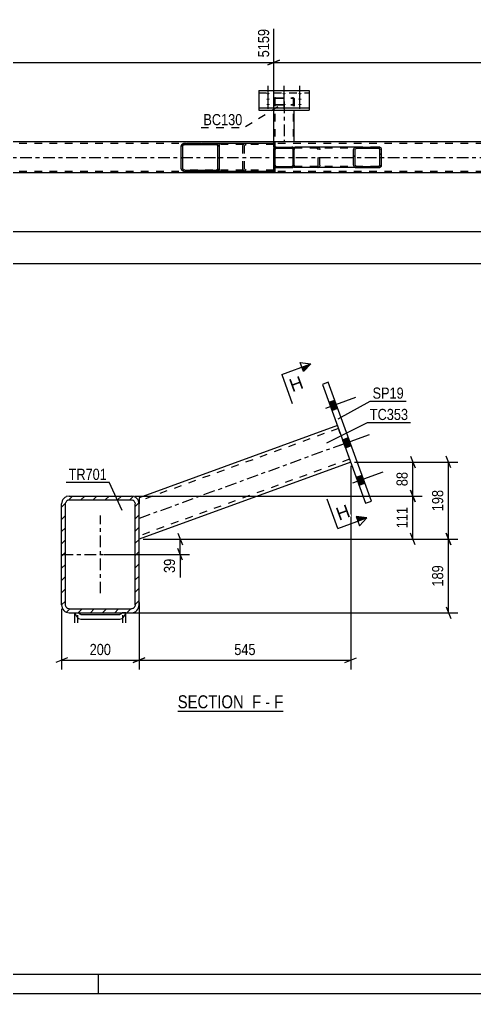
# Model space of a CAD drawing. Header units: millimetres. Extents: x -75 to 766, y -443 to 151.
# Drawn here: x 115.4 to 232.6, y -442.7 to -192.1 of the extents above; entities that cross this region are included whole.
import ezdxf

# ---------------------------------------------------------------- set-up
doc = ezdxf.new("R2010")
doc.units = ezdxf.units.MM
doc.linetypes.add('DXK_LINE_DOT2', pattern=[3.9198, 1.9599, -1.9599])
doc.linetypes.add('DXK_LINE_DOT3', pattern=[5.9187, 2.979, -0.9799, 0.9799, -0.9799])
doc.styles.add('Arial', font='ARIAL.TTF', dxfattribs={"height": 0.2})
doc.styles.add('Arial Narrow', font='ARIALN.TTF', dxfattribs={"height": 0.2})

# ---------------------------------------------------------------- blocks, each defined once
blk = doc.blocks.new('Unknown-761549991-18 - 3907')
at = {"color": 6, "linetype": 'Continuous'}
blk.add_line((156.15, -370.1), (183.36, -370.1), dxfattribs=at)
at = {"color": 0, "linetype": 'Continuous'}
blk.add_wipeout([(174.25, -369.35), (174.25, -365.85), (156.15, -365.85), (156.15, -369.35)], dxfattribs=at)
at = {"color": 7, "linetype": 'Continuous', "style": 'Arial Narrow'}
blk.add_text('SECTION ', height=3.34, dxfattribs=at).set_placement((156.15, -369.35))
at = {"color": 0, "linetype": 'Continuous'}
blk.add_wipeout([(177.65, -369.35), (177.65, -365.85), (175.3, -365.85), (175.3, -369.35)], dxfattribs=at)
blk.add_wipeout([(179.97, -369.35), (179.97, -365.85), (178.7, -365.85), (178.7, -369.35)], dxfattribs=at)
at = {"color": 7, "linetype": 'Continuous', "style": 'Arial Narrow'}
blk.add_text('F', height=3.34, dxfattribs=at).set_placement((175.3, -369.35))
at = {"color": 0, "linetype": 'Continuous'}
blk.add_wipeout([(183.36, -369.35), (183.36, -365.85), (181.02, -365.85), (181.02, -369.35)], dxfattribs=at)
at = {"color": 7, "linetype": 'Continuous', "style": 'Arial Narrow'}
for s, p in [('-', (178.7, -369.35)), ('F', (181.02, -369.35))]:
    blk.add_text(s, height=3.34, dxfattribs=at).set_placement(p)
blk = doc.blocks.new('Unknown-761549991-1163')
at = {"color": 5, "linetype": 'Continuous'}
for p, q in [((-70.27, -437.73), (760.73, -437.73)), ((135.73, -442.73), (135.73, -437.73)), ((-75.27, -442.73), (765.73, -442.73))]:
    blk.add_line(p, q, dxfattribs=at)
blk = doc.blocks.new('Part-761549991-3955 - 3907')
at = {"color": 2, "linetype": 'Continuous'}
for p, q in [((129.62, -347.34), (129.62, -344.75)), ((129.71, -344.75), (129.74, -344.96)), ((130.65, -344.89), (130.59, -344.75)), ((130.91, -345.15), (130.65, -344.89)), ((131.22, -345.24), (130.91, -345.15)), ((131.22, -345.24), (141.22, -345.24)), ((141.52, -345.15), (141.22, -345.24)), ((141.78, -344.89), (141.52, -345.15)), ((141.85, -344.75), (141.78, -344.89)), ((142.7, -344.96), (142.72, -344.75)), ((142.82, -347.34), (142.82, -344.75)), ((130.6, -346.23), (131.22, -346.4)), ((131.22, -346.4), (141.22, -346.4)), ((141.22, -346.4), (141.83, -346.23))]:
    blk.add_line(p, q, dxfattribs=at)
at = {"color": 7, "linetype": 'DXK_LINE_DOT2'}
for p, q in [((129.62, -344.75), (129.71, -344.75)), ((129.71, -344.75), (130.59, -344.75)), ((130.42, -347.34), (130.42, -344.75)), ((142.82, -344.75), (141.85, -344.75)), ((142.02, -347.34), (142.02, -344.75))]:
    blk.add_line(p, q, dxfattribs=at)
at = {"color": 2, "linetype": 'Continuous'}
for centre, start, end in [((131.81, -344.47), 193.2949, 235.5336), ((140.63, -344.47), 304.4664, 346.7051)]:
    blk.add_arc(centre, 2.13, start, end, dxfattribs=at)
blk = doc.blocks.new('Part-761549991-3954 - 3907')
at = {"color": 2, "linetype": 'Continuous'}
for p, q in [((194.95, -285.48), (193.45, -286.02)), ((206.07, -316.02), (194.95, -285.48)), ((193.45, -286.02), (204.57, -316.56)), ((204.57, -316.56), (206.07, -316.02))]:
    blk.add_line(p, q, dxfattribs=at)
blk = doc.blocks.new('Part-761549991-4007 - 3907')
at = {"linetype": 'Continuous'}
h = blk.add_hatch(dxfattribs=at)
h.set_pattern_fill('', scale=0.7, style=0, pattern_type=0)
h.set_pattern_definition([(45, (126.217, -342.7525), (-1.57154, 1.57154), [])])
h.paths.add_polyline_path([(126.22, -316.75), (126.22, -342.75), (126.37, -343.52), (126.8, -344.17), (127.45, -344.6), (128.22, -344.75), (144.22, -344.75), (144.98, -344.6), (145.63, -344.17), (146.06, -343.52), (146.22, -342.75), (146.22, -316.75), (146.06, -315.99), (145.63, -315.34), (144.98, -314.9), (144.22, -314.75), (128.22, -314.75), (127.45, -314.9), (126.8, -315.34), (126.37, -315.99)])
h.paths.add_polyline_path([(127.51, -316.05), (127.83, -315.83), (128.22, -315.75), (144.22, -315.75), (144.6, -315.83), (144.92, -316.05), (145.14, -316.37), (145.22, -316.75), (145.22, -342.75), (145.14, -343.14), (144.92, -343.46), (144.6, -343.68), (144.22, -343.75), (128.22, -343.75), (127.83, -343.68), (127.51, -343.46), (127.29, -343.14), (127.22, -342.75), (127.22, -316.75), (127.29, -316.37)])
blk.add_hatch(color=30, dxfattribs=at).paths.add_polyline_path([(136.22, -329.85, -1), (136.22, -329.65, -1)])
at = {"color": 2, "linetype": 'Continuous'}
for p, q in [((128.22, -314.75), (127.45, -314.9)), ((127.83, -315.83), (128.22, -315.75)), ((128.22, -314.75), (144.22, -314.75)), ((128.22, -315.75), (144.22, -315.75)), ((144.98, -314.9), (144.22, -314.75)), ((144.22, -315.75), (144.6, -315.83)), ((126.37, -315.99), (126.22, -316.75)), ((126.22, -342.75), (126.22, -316.75)), ((127.22, -316.75), (127.29, -316.37)), ((127.22, -342.75), (127.22, -316.75)), ((145.14, -316.37), (145.22, -316.75)), ((145.22, -342.75), (145.22, -316.75)), ((146.22, -316.75), (146.06, -315.99)), ((146.22, -342.75), (146.22, -316.75)), ((126.22, -342.75), (126.37, -343.52)), ((127.29, -343.14), (127.22, -342.75)), ((145.22, -342.75), (145.14, -343.14)), ((146.06, -343.52), (146.22, -342.75)), ((127.45, -344.6), (128.22, -344.75)), ((128.22, -343.75), (127.83, -343.68)), ((128.22, -343.75), (144.22, -343.75)), ((128.22, -344.75), (144.22, -344.75)), ((144.6, -343.68), (144.22, -343.75)), ((144.22, -344.75), (144.98, -344.6))]:
    blk.add_line(p, q, dxfattribs=at)
at = {"color": 7, "linetype": 'DXK_LINE_DOT3'}
for p, q in [((136.22, -339.75), (136.22, -319.75)), ((126.22, -329.75), (146.22, -329.75))]:
    blk.add_line(p, q, dxfattribs=at)
at = {"color": 30, "linetype": 'DXK_LINE_DOT3'}
blk.add_line((136.22, -329.75), (136.22, -329.75), dxfattribs=at)
at = {"color": 30, "linetype": 'Continuous'}
blk.add_circle((136.22, -329.75), 0.1, dxfattribs=at)
at = {"color": 2, "linetype": 'Continuous'}
for centre, radius, start, end in [((128.22, -316.75), 2, 112.5, 157.5), ((144.22, -316.75), 2, 22.5, 67.5), ((128.22, -316.75), 1, 112.5, 157.5), ((144.22, -316.75), 1, 22.5, 67.5), ((128.22, -342.75), 1, 202.5, 247.5), ((144.22, -342.75), 1, 292.5, 337.5), ((128.22, -342.75), 2, 202.5, 247.5), ((144.22, -342.75), 2, 292.5, 337.5)]:
    blk.add_arc(centre, radius, start, end, dxfattribs=at)
blk = doc.blocks.new('Part-761549991-3975 - 3907')
at = {"color": 2, "linetype": 'Continuous'}
for p, q in [((197.3, -296.59), (146.22, -315.19)), ((200.72, -305.99), (146.22, -325.83)), ((146.22, -315.19), (146.22, -316.75))]:
    blk.add_line(p, q, dxfattribs=at)
at = {"color": 7, "linetype": 'DXK_LINE_DOT2'}
for p, q in [((197.57, -297.35), (146.22, -316.04)), ((200.72, -305.99), (197.3, -296.59)), ((200.45, -305.24), (146.22, -324.98)), ((146.22, -315.19), (146.22, -315.69)), ((146.22, -325.83), (146.22, -316.75))]:
    blk.add_line(p, q, dxfattribs=at)
at = {"color": 7, "linetype": 'DXK_LINE_DOT3'}
blk.add_line((199.01, -301.29), (146.22, -320.51), dxfattribs=at)
blk = doc.blocks.new('Bolt-761549991-4024 - 3907')
at = {"linetype": 'Continuous'}
for points in [[(195.13, -290.63), (195.88, -292.69), (197.38, -292.15), (196.63, -290.08)], [(195.13, -290.63), (195.88, -292.69), (197.38, -292.15), (196.63, -290.08)], [(195.13, -290.63), (195.88, -292.69), (197.38, -292.15), (196.63, -290.08)], [(198.63, -300.26), (199.38, -302.33), (200.89, -301.78), (200.14, -299.71)], [(198.63, -300.26), (199.38, -302.33), (200.89, -301.78), (200.14, -299.71)], [(202.14, -309.89), (202.89, -311.96), (204.39, -311.41), (203.64, -309.34)], [(202.14, -309.89), (202.89, -311.96), (204.39, -311.41), (203.64, -309.34)], [(202.14, -309.89), (202.89, -311.96), (204.39, -311.41), (203.64, -309.34)]]:
    blk.add_hatch(color=1, dxfattribs=at).paths.add_polyline_path(points)
at = {"color": 1, "linetype": 'Continuous'}
for p, q in [((194.28, -292.11), (202.08, -289.27)), ((194.28, -292.11), (202.08, -289.27)), ((194.28, -292.11), (202.08, -289.27)), ((195.13, -290.63), (196.63, -290.08)), ((195.13, -290.63), (196.63, -290.08)), ((195.13, -290.63), (196.63, -290.08)), ((195.88, -292.69), (197.38, -292.15)), ((195.88, -292.69), (197.38, -292.15)), ((195.88, -292.69), (197.38, -292.15)), ((197.79, -301.74), (205.59, -298.9)), ((197.79, -301.74), (205.59, -298.9)), ((198.63, -300.26), (200.14, -299.71)), ((198.63, -300.26), (200.14, -299.71)), ((199.38, -302.33), (200.89, -301.78)), ((199.38, -302.33), (200.89, -301.78)), ((201.29, -311.37), (209.09, -308.53)), ((201.29, -311.37), (209.09, -308.53)), ((201.29, -311.37), (209.09, -308.53)), ((202.14, -309.89), (203.64, -309.34)), ((202.14, -309.89), (203.64, -309.34)), ((202.14, -309.89), (203.64, -309.34)), ((202.89, -311.96), (204.39, -311.41)), ((202.89, -311.96), (204.39, -311.41)), ((202.89, -311.96), (204.39, -311.41))]:
    blk.add_line(p, q, dxfattribs=at)
blk = doc.blocks.new('Bolt-761549991-2542 - 2456')
at = {"linetype": 'Continuous'}
for points in [[(179.44, -211.37), (179.35, -211.37), (179.26, -211.36), (179.18, -211.34), (179.11, -211.32), (179.06, -211.29), (179.02, -211.27), (179, -211.24), (179, -211.2), (179.02, -211.17), (179.06, -211.14), (179.11, -211.12), (179.18, -211.1), (179.26, -211.08), (179.35, -211.07), (179.44, -211.07), (179.53, -211.07), (179.62, -211.08), (179.7, -211.1), (179.77, -211.12), (179.82, -211.14), (179.86, -211.17), (179.88, -211.2), (179.88, -211.24), (179.86, -211.27), (179.82, -211.29), (179.77, -211.32), (179.7, -211.34), (179.62, -211.36), (179.53, -211.37)], [(179.44, -212.77), (179.35, -212.77), (179.26, -212.76), (179.18, -212.74), (179.11, -212.72), (179.06, -212.7), (179.02, -212.67), (179, -212.64), (179, -212.61), (179.02, -212.58), (179.06, -212.55), (179.11, -212.52), (179.18, -212.5), (179.26, -212.48), (179.35, -212.47), (179.44, -212.47), (179.53, -212.47), (179.62, -212.48), (179.7, -212.5), (179.77, -212.52), (179.82, -212.55), (179.86, -212.58), (179.88, -212.61), (179.88, -212.64), (179.86, -212.67), (179.82, -212.7), (179.77, -212.72), (179.7, -212.74), (179.62, -212.76), (179.53, -212.77)], [(183.54, -211.37), (183.45, -211.37), (183.36, -211.36), (183.28, -211.34), (183.21, -211.32), (183.16, -211.29), (183.12, -211.27), (183.1, -211.24), (183.1, -211.2), (183.12, -211.17), (183.16, -211.14), (183.21, -211.12), (183.28, -211.1), (183.36, -211.08), (183.45, -211.07), (183.54, -211.07), (183.63, -211.07), (183.72, -211.08), (183.8, -211.1), (183.87, -211.12), (183.92, -211.14), (183.96, -211.17), (183.98, -211.2), (183.98, -211.24), (183.96, -211.27), (183.92, -211.29), (183.87, -211.32), (183.8, -211.34), (183.72, -211.36), (183.63, -211.37)], [(187.64, -211.37), (187.55, -211.37), (187.46, -211.36), (187.38, -211.34), (187.31, -211.32), (187.26, -211.29), (187.22, -211.27), (187.2, -211.24), (187.2, -211.2), (187.22, -211.17), (187.26, -211.14), (187.31, -211.12), (187.38, -211.1), (187.46, -211.08), (187.55, -211.07), (187.64, -211.07), (187.73, -211.07), (187.82, -211.08), (187.9, -211.1), (187.97, -211.12), (188.02, -211.14), (188.06, -211.17), (188.08, -211.2), (188.08, -211.24), (188.06, -211.27), (188.02, -211.29), (187.97, -211.32), (187.9, -211.34), (187.82, -211.36), (187.73, -211.37)], [(187.64, -212.77), (187.55, -212.77), (187.46, -212.76), (187.38, -212.74), (187.31, -212.72), (187.26, -212.7), (187.22, -212.67), (187.2, -212.64), (187.2, -212.61), (187.22, -212.58), (187.26, -212.55), (187.31, -212.52), (187.38, -212.5), (187.46, -212.48), (187.55, -212.47), (187.64, -212.47), (187.73, -212.47), (187.82, -212.48), (187.9, -212.5), (187.97, -212.52), (188.02, -212.55), (188.06, -212.58), (188.08, -212.61), (188.08, -212.64), (188.06, -212.67), (188.02, -212.7), (187.97, -212.72), (187.9, -212.74), (187.82, -212.76), (187.73, -212.77)], [(179.44, -214.17), (179.35, -214.17), (179.26, -214.16), (179.18, -214.15), (179.11, -214.12), (179.06, -214.1), (179.02, -214.07), (179, -214.04), (179, -214.01), (179.02, -213.98), (179.06, -213.95), (179.11, -213.92), (179.18, -213.9), (179.26, -213.89), (179.35, -213.88), (179.44, -213.87), (179.53, -213.88), (179.62, -213.89), (179.7, -213.9), (179.77, -213.92), (179.82, -213.95), (179.86, -213.98), (179.88, -214.01), (179.88, -214.04), (179.86, -214.07), (179.82, -214.1), (179.77, -214.12), (179.7, -214.15), (179.62, -214.16), (179.53, -214.17)], [(183.54, -214.17), (183.45, -214.17), (183.36, -214.16), (183.28, -214.15), (183.21, -214.12), (183.16, -214.1), (183.12, -214.07), (183.1, -214.04), (183.1, -214.01), (183.12, -213.98), (183.16, -213.95), (183.21, -213.92), (183.28, -213.9), (183.36, -213.89), (183.45, -213.88), (183.54, -213.87), (183.63, -213.88), (183.72, -213.89), (183.8, -213.9), (183.87, -213.92), (183.92, -213.95), (183.96, -213.98), (183.98, -214.01), (183.98, -214.04), (183.96, -214.07), (183.92, -214.1), (183.87, -214.12), (183.8, -214.15), (183.72, -214.16), (183.63, -214.17)], [(187.64, -214.17), (187.55, -214.17), (187.46, -214.16), (187.38, -214.15), (187.31, -214.12), (187.26, -214.1), (187.22, -214.07), (187.2, -214.04), (187.2, -214.01), (187.22, -213.98), (187.26, -213.95), (187.31, -213.92), (187.38, -213.9), (187.46, -213.89), (187.55, -213.88), (187.64, -213.87), (187.73, -213.88), (187.82, -213.89), (187.9, -213.9), (187.97, -213.92), (188.02, -213.95), (188.06, -213.98), (188.08, -214.01), (188.08, -214.04), (188.06, -214.07), (188.02, -214.1), (187.97, -214.12), (187.9, -214.15), (187.82, -214.16), (187.73, -214.17)]]:
    blk.add_hatch(color=1, dxfattribs=at).paths.add_polyline_path(points)
at = {"color": 1, "linetype": 'Continuous'}
for p, q in [((179.44, -212.31), (179.44, -209.19)), ((183.54, -212.31), (183.54, -209.19)), ((187.64, -212.31), (187.64, -209.19)), ((179.44, -213.71), (179.44, -210.59)), ((179.44, -215.11), (179.44, -211.99)), ((183.54, -215.11), (183.54, -211.99)), ((187.64, -213.71), (187.64, -210.59)), ((187.64, -215.11), (187.64, -211.99))]:
    blk.add_line(p, q, dxfattribs=at)
blk = doc.blocks.new('Part-761549991-2579 - 2456')
at = {"linetype": 'Continuous'}
h = blk.add_hatch(dxfattribs=at)
h.set_pattern_fill('', scale=0.7, style=0, pattern_type=0)
h.set_pattern_definition([(45, (185.785, -230.1878), (-1.57154, 1.57154), [])])
h.paths.add_polyline_path([(185.54, -230.24), (185.78, -230.19), (185.99, -230.05), (186.13, -229.84), (186.18, -229.6), (186.18, -225.6), (186.13, -225.35), (185.99, -225.14), (185.78, -225.01), (185.54, -224.96), (181.54, -224.96), (181.3, -225.01), (181.09, -225.14), (180.95, -225.35), (180.9, -225.6), (180.9, -229.6), (180.95, -229.84), (181.09, -230.05), (181.3, -230.19), (181.54, -230.24)])
h.paths.add_polyline_path([(181.42, -229.89), (181.31, -229.82), (181.24, -229.72), (181.22, -229.6), (181.22, -225.6), (181.24, -225.47), (181.31, -225.37), (181.42, -225.3), (181.54, -225.28), (185.54, -225.28), (185.66, -225.3), (185.77, -225.37), (185.84, -225.47), (185.86, -225.6), (185.86, -229.6), (185.84, -229.72), (185.77, -229.82), (185.66, -229.89), (185.54, -229.92), (181.54, -229.92)])
at = {"color": 7, "linetype": 'DXK_LINE_DOT2'}
for p, q in [((180.9, -225.6), (180.95, -225.35)), ((181.24, -225.47), (181.22, -225.6)), ((181.3, -225.01), (181.54, -224.96)), ((181.54, -225.28), (181.42, -225.3)), ((181.54, -224.96), (185.54, -224.96)), ((181.54, -225.28), (185.54, -225.28)), ((185.54, -224.96), (185.78, -225.01)), ((185.66, -225.3), (185.54, -225.28)), ((185.86, -225.6), (185.84, -225.47)), ((186.13, -225.35), (186.18, -225.6)), ((180.9, -229.6), (180.9, -225.6)), ((181.22, -229.6), (181.22, -225.6)), ((185.86, -229.6), (185.86, -225.6)), ((186.18, -229.6), (186.18, -225.6)), ((180.95, -229.84), (180.9, -229.6)), ((181.22, -229.6), (181.24, -229.72)), ((181.54, -230.24), (181.3, -230.19)), ((181.42, -229.89), (181.54, -229.92)), ((181.54, -229.92), (185.54, -229.92)), ((181.54, -230.24), (185.54, -230.24)), ((185.54, -229.92), (185.66, -229.89)), ((185.78, -230.19), (185.54, -230.24)), ((185.84, -229.72), (185.86, -229.6)), ((186.18, -229.6), (186.13, -229.84))]:
    blk.add_line(p, q, dxfattribs=at)
at = {"color": 2, "linetype": 'Continuous'}
for p, q in [((180.95, -225.35), (180.9, -225.6)), ((181.22, -225.6), (181.24, -225.47)), ((181.54, -224.96), (181.3, -225.01)), ((181.42, -225.3), (181.54, -225.28)), ((181.54, -224.96), (185.54, -224.96)), ((181.54, -225.28), (185.54, -225.28)), ((185.78, -225.01), (185.54, -224.96)), ((185.54, -225.28), (185.66, -225.3)), ((185.84, -225.47), (185.86, -225.6)), ((186.18, -225.6), (186.13, -225.35)), ((180.9, -229.6), (180.9, -225.6)), ((181.22, -229.6), (181.22, -225.6)), ((185.86, -229.6), (185.86, -225.6)), ((186.18, -229.6), (186.18, -225.6)), ((180.9, -229.6), (180.95, -229.84)), ((181.24, -229.72), (181.22, -229.6)), ((181.3, -230.19), (181.54, -230.24)), ((181.54, -229.92), (181.42, -229.89)), ((181.54, -229.92), (185.54, -229.92)), ((181.54, -230.24), (185.54, -230.24)), ((185.66, -229.89), (185.54, -229.92)), ((185.54, -230.24), (185.78, -230.19)), ((185.86, -229.6), (185.84, -229.72)), ((186.13, -229.84), (186.18, -229.6))]:
    blk.add_line(p, q, dxfattribs=at)
at = {"color": 7, "linetype": 'DXK_LINE_DOT2'}
for centre, radius, start, end in [((181.54, -225.6), 0.64, 112.5, 157.5), ((181.54, -225.6), 0.32, 112.5, 157.5), ((185.54, -225.6), 0.32, 22.5, 67.5), ((185.54, -225.6), 0.64, 22.5, 67.5), ((181.54, -229.6), 0.64, 202.5, 247.5), ((181.54, -229.6), 0.32, 202.5, 247.5), ((185.54, -229.6), 0.32, 292.5, 337.5), ((185.54, -229.6), 0.64, 292.5, 337.5)]:
    blk.add_arc(centre, radius, start, end, dxfattribs=at)
at = {"color": 2, "linetype": 'Continuous'}
for centre, radius, start, end in [((181.54, -225.6), 0.64, 112.5, 157.5), ((181.54, -225.6), 0.32, 112.5, 157.5), ((185.54, -225.6), 0.32, 22.5, 67.5), ((185.54, -225.6), 0.64, 22.5, 67.5), ((181.54, -229.6), 0.64, 202.5, 247.5), ((181.54, -229.6), 0.32, 202.5, 247.5), ((185.54, -229.6), 0.32, 292.5, 337.5), ((185.54, -229.6), 0.64, 292.5, 337.5)]:
    blk.add_arc(centre, radius, start, end, dxfattribs=at)
blk = doc.blocks.new('Part-761549991-2610 - 2456')
at = {"color": 7, "linetype": 'DXK_LINE_DOT2'}
for p, q in [((180.94, -212.42), (180.9, -212.48)), ((180.9, -212.48), (180.9, -215.45)), ((181.04, -212.37), (180.94, -212.42)), ((181.2, -212.33), (181.04, -212.37)), ((181.14, -212.48), (181.16, -212.45)), ((181.14, -212.48), (181.14, -223.6)), ((181.16, -212.45), (181.21, -212.43)), ((181.38, -212.32), (181.2, -212.33)), ((181.21, -212.43), (181.29, -212.41)), ((181.29, -212.41), (181.38, -212.4)), ((181.38, -212.32), (185.7, -212.32)), ((181.38, -212.4), (185.7, -212.4)), ((185.88, -212.33), (185.7, -212.32)), ((185.7, -212.4), (185.79, -212.41)), ((185.79, -212.41), (185.87, -212.43)), ((185.87, -212.43), (185.92, -212.45)), ((186.04, -212.37), (185.88, -212.33)), ((185.92, -212.45), (185.94, -212.48)), ((185.94, -212.48), (185.94, -223.6)), ((186.14, -212.42), (186.04, -212.37)), ((186.18, -212.48), (186.14, -212.42)), ((186.18, -212.48), (186.18, -215.45)), ((180.9, -213.96), (180.94, -214.02)), ((180.94, -214.02), (181.04, -214.08)), ((181.04, -214.08), (181.2, -214.11)), ((181.16, -213.99), (181.14, -213.96)), ((181.21, -214.02), (181.16, -213.99)), ((181.2, -214.11), (181.38, -214.13)), ((181.29, -214.04), (181.21, -214.02)), ((181.38, -214.04), (181.29, -214.04)), ((181.38, -214.04), (185.7, -214.04)), ((181.38, -214.13), (185.7, -214.13)), ((185.79, -214.04), (185.7, -214.04)), ((185.7, -214.13), (185.88, -214.11)), ((185.87, -214.02), (185.79, -214.04)), ((185.92, -213.99), (185.87, -214.02)), ((185.88, -214.11), (186.04, -214.08)), ((185.94, -213.96), (185.92, -213.99)), ((186.04, -214.08), (186.14, -214.02)), ((186.14, -214.02), (186.18, -213.96)), ((186.18, -223.6), (180.9, -223.6))]:
    blk.add_line(p, q, dxfattribs=at)
at = {"color": 2, "linetype": 'Continuous'}
for p, q in [((180.9, -223.6), (180.9, -215.45)), ((186.18, -223.6), (186.18, -215.45))]:
    blk.add_line(p, q, dxfattribs=at)
at = {"color": 7, "linetype": 'DXK_LINE_DOT3'}
blk.add_line((183.54, -213.22), (183.54, -223.6), dxfattribs=at)
blk = doc.blocks.new('Part-761549991-2582 - 2456')
at = {"linetype": 'Continuous'}
h = blk.add_hatch(dxfattribs=at)
h.set_pattern_fill('', scale=0.7, style=0, pattern_type=0)
h.set_pattern_definition([(45, (166.4114, -231.1478), (-1.57154, 1.57154), [])])
h.paths.add_polyline_path([(166.08, -231.2), (166.41, -231.15), (166.7, -231.01), (166.89, -230.8), (166.95, -230.56), (166.95, -224.64), (166.89, -224.39), (166.7, -224.18), (166.41, -224.05), (166.08, -224), (157.95, -224), (157.61, -224.05), (157.33, -224.18), (157.14, -224.39), (157.07, -224.64), (157.07, -230.56), (157.14, -230.8), (157.33, -231.01), (157.61, -231.15), (157.95, -231.2)])
h.paths.add_polyline_path([(157.78, -230.85), (157.64, -230.78), (157.54, -230.68), (157.51, -230.56), (157.51, -224.64), (157.54, -224.51), (157.64, -224.41), (157.78, -224.34), (157.95, -224.32), (166.08, -224.32), (166.24, -224.34), (166.39, -224.41), (166.48, -224.51), (166.51, -224.64), (166.51, -230.56), (166.48, -230.68), (166.39, -230.78), (166.24, -230.85), (166.08, -230.88), (157.95, -230.88)])
at = {"color": 2, "linetype": 'Continuous'}
for p, q in [((157.14, -224.39), (157.07, -224.64)), ((157.07, -230.56), (157.07, -224.64)), ((157.51, -224.64), (157.54, -224.51)), ((157.51, -230.56), (157.51, -224.64)), ((157.95, -224), (157.61, -224.05)), ((157.78, -224.34), (157.95, -224.32)), ((157.95, -224), (166.08, -224)), ((157.95, -224.32), (166.08, -224.32)), ((180.9, -224), (166.08, -224)), ((166.41, -224.05), (166.08, -224)), ((166.08, -224.32), (166.24, -224.34)), ((166.48, -224.51), (166.51, -224.64)), ((166.51, -230.56), (166.51, -224.64)), ((166.95, -224.64), (166.89, -224.39)), ((166.95, -230.56), (166.95, -224.64)), ((180.9, -224.96), (180.9, -225.6)), ((180.9, -230.24), (180.9, -229.6)), ((157.07, -230.56), (157.14, -230.8)), ((157.54, -230.68), (157.51, -230.56)), ((157.61, -231.15), (157.95, -231.2)), ((157.95, -230.88), (157.78, -230.85)), ((157.95, -230.88), (166.08, -230.88)), ((157.95, -231.2), (166.08, -231.2)), ((166.24, -230.85), (166.08, -230.88)), ((166.08, -231.2), (166.41, -231.15)), ((180.9, -231.2), (166.08, -231.2)), ((166.51, -230.56), (166.48, -230.68)), ((166.89, -230.8), (166.95, -230.56))]:
    blk.add_line(p, q, dxfattribs=at)
at = {"color": 7, "linetype": 'DXK_LINE_DOT2'}
for p, q in [((166.08, -224), (157.95, -224)), ((180.9, -224.32), (157.95, -224.32)), ((172.96, -224.64), (173.02, -224.39)), ((172.96, -230.56), (172.96, -224.64)), ((173.43, -224.51), (173.39, -224.64)), ((173.39, -230.56), (173.39, -224.64)), ((173.5, -224.05), (173.83, -224)), ((173.83, -224.32), (173.67, -224.34)), ((180.9, -224), (180.9, -224)), ((180.9, -224), (180.9, -224)), ((180.9, -224), (180.9, -224.96)), ((180.9, -225.6), (180.9, -229.6)), ((180.9, -230.56), (180.9, -230.24)), ((180.9, -230.88), (157.95, -230.88)), ((166.08, -231.2), (157.95, -231.2)), ((173.02, -230.8), (172.96, -230.56)), ((173.39, -230.56), (173.43, -230.68)), ((173.83, -231.2), (173.5, -231.15)), ((173.67, -230.85), (173.83, -230.88)), ((180.9, -231.2), (180.9, -230.56)), ((180.9, -231.2), (180.9, -231.2)), ((180.9, -231.2), (180.9, -231.2))]:
    blk.add_line(p, q, dxfattribs=at)
at = {"color": 2, "linetype": 'Continuous'}
for centre, radius, start, end in [((157.81, -224.82), 0.802, 104.5547, 147.5895), ((157.88, -224.73), 0.401, 104.5547, 147.5895), ((166.14, -224.73), 0.401, 32.4105, 75.4453), ((166.21, -224.82), 0.802, 32.4105, 75.4453), ((157.81, -230.37), 0.802, 212.4105, 255.4453), ((157.88, -230.46), 0.401, 212.4105, 255.4453), ((166.14, -230.46), 0.401, 284.5547, 327.5895), ((166.21, -230.37), 0.802, 284.5547, 327.5895)]:
    blk.add_arc(centre, radius, start, end, dxfattribs=at)
at = {"color": 7, "linetype": 'DXK_LINE_DOT2'}
for centre, radius, start, end in [((173.7, -224.82), 0.802, 104.5547, 147.5895), ((173.77, -224.73), 0.401, 104.5547, 147.5895), ((173.7, -230.37), 0.802, 212.4105, 255.4453), ((173.77, -230.46), 0.401, 212.4105, 255.4453)]:
    blk.add_arc(centre, radius, start, end, dxfattribs=at)
blk = doc.blocks.new('Part-761549991-2537 - 2456')
at = {"color": 2, "linetype": 'Continuous'}
for p, q in [((637.74, -223.6), (20.9, -223.6)), ((642.54, -231.6), (20.9, -231.6))]:
    blk.add_line(p, q, dxfattribs=at)
at = {"color": 7, "linetype": 'DXK_LINE_DOT2'}
for p, q in [((642.54, -224), (20.9, -224)), ((642.54, -231.2), (20.9, -231.2))]:
    blk.add_line(p, q, dxfattribs=at)
at = {"color": 7, "linetype": 'DXK_LINE_DOT3'}
blk.add_line((20.9, -227.6), (642.54, -227.6), dxfattribs=at)
blk = doc.blocks.new('Part-761549991-2558 - 2456')
at = {"color": 2, "linetype": 'Continuous'}
for p, q in [((177.04, -210.4), (190.04, -210.4)), ((177.04, -210.4), (177.04, -215.45)), ((190.04, -210.4), (190.04, -215.45)), ((177.04, -214.84), (190.04, -214.84)), ((177.04, -215.45), (190.04, -215.45))]:
    blk.add_line(p, q, dxfattribs=at)
at = {"color": 7, "linetype": 'DXK_LINE_DOT2'}
blk.add_line((177.04, -211), (190.04, -211), dxfattribs=at)
blk = doc.blocks.new('Part-761549991-2563 - 2456')
at = {"linetype": 'Continuous'}
h = blk.add_hatch(dxfattribs=at)
h.set_pattern_fill('', scale=0.7, style=0, pattern_type=0)
h.set_pattern_definition([(45, (208.1498, -230.1878), (-1.57154, 1.57154), [])])
h.paths.add_polyline_path([(207.81, -230.24), (208.15, -230.19), (208.43, -230.05), (208.63, -229.84), (208.69, -229.6), (208.69, -225.6), (208.63, -225.35), (208.43, -225.14), (208.15, -225.01), (207.81, -224.96), (202.32, -224.96), (201.99, -225.01), (201.7, -225.14), (201.51, -225.35), (201.44, -225.6), (201.44, -229.6), (201.51, -229.84), (201.7, -230.05), (201.99, -230.19), (202.32, -230.24)])
h.paths.add_polyline_path([(202.15, -229.89), (202.01, -229.82), (201.92, -229.72), (201.88, -229.6), (201.88, -225.6), (201.92, -225.47), (202.01, -225.37), (202.15, -225.3), (202.32, -225.28), (207.81, -225.28), (207.98, -225.3), (208.12, -225.37), (208.22, -225.47), (208.25, -225.6), (208.25, -229.6), (208.22, -229.72), (208.12, -229.82), (207.98, -229.89), (207.81, -229.92), (202.32, -229.92)])
at = {"color": 2, "linetype": 'Continuous'}
for p, q in [((186.18, -224.99), (186.44, -224.96)), ((186.18, -224.99), (186.18, -225.6)), ((202.32, -224.96), (186.44, -224.96)), ((201.51, -225.35), (201.44, -225.6)), ((201.88, -225.6), (201.92, -225.47)), ((202.32, -224.96), (201.99, -225.01)), ((202.15, -225.3), (202.32, -225.28)), ((202.32, -224.96), (207.81, -224.96)), ((202.32, -225.28), (207.81, -225.28)), ((208.15, -225.01), (207.81, -224.96)), ((207.81, -225.28), (207.98, -225.3)), ((208.22, -225.47), (208.25, -225.6)), ((208.69, -225.6), (208.63, -225.35)), ((201.44, -229.6), (201.44, -225.6)), ((201.88, -229.6), (201.88, -225.6)), ((208.25, -229.6), (208.25, -225.6)), ((208.69, -229.6), (208.69, -225.6)), ((186.18, -230.19), (186.18, -229.6)), ((186.18, -230.2), (186.18, -230.19)), ((186.44, -230.24), (186.18, -230.2)), ((202.32, -230.24), (186.44, -230.24)), ((201.44, -229.6), (201.51, -229.84)), ((201.92, -229.72), (201.88, -229.6)), ((201.99, -230.19), (202.32, -230.24)), ((202.32, -229.92), (202.15, -229.89)), ((202.32, -229.92), (207.81, -229.92)), ((202.32, -230.24), (207.81, -230.24)), ((207.98, -229.89), (207.81, -229.92)), ((207.81, -230.24), (208.15, -230.19)), ((208.25, -229.6), (208.22, -229.72)), ((208.63, -229.84), (208.69, -229.6))]:
    blk.add_line(p, q, dxfattribs=at)
at = {"color": 7, "linetype": 'DXK_LINE_DOT2'}
for p, q in [((186.18, -225.34), (186.18, -224.99)), ((186.27, -225.3), (186.18, -225.34)), ((186.44, -225.28), (186.27, -225.3)), ((207.81, -225.28), (186.44, -225.28)), ((191.93, -224.96), (192.26, -225.01)), ((192.1, -225.3), (191.93, -225.28)), ((192.37, -225.6), (192.33, -225.47)), ((192.74, -225.35), (192.81, -225.6)), ((207.81, -224.96), (202.32, -224.96)), ((186.18, -230.05), (186.18, -225.6)), ((192.37, -229.6), (192.37, -225.6)), ((192.81, -229.6), (192.81, -225.6)), ((186.18, -229.85), (186.27, -229.89)), ((186.27, -229.89), (186.44, -229.92)), ((207.81, -229.92), (186.44, -229.92)), ((191.93, -229.92), (192.1, -229.89)), ((192.26, -230.19), (191.93, -230.24)), ((192.33, -229.72), (192.37, -229.6)), ((192.81, -229.6), (192.74, -229.84)), ((207.81, -230.24), (202.32, -230.24))]:
    blk.add_line(p, q, dxfattribs=at)
for centre, radius, start, end in [((192, -225.69), 0.401, 32.4104, 75.4453), ((192.06, -225.78), 0.802, 32.4104, 75.4453), ((192, -229.5), 0.401, 284.5547, 327.5896), ((192.06, -229.41), 0.802, 284.5547, 327.5896)]:
    blk.add_arc(centre, radius, start, end, dxfattribs=at)
at = {"color": 2, "linetype": 'Continuous'}
for centre, radius, start, end in [((202.19, -225.78), 0.802, 104.5547, 147.5896), ((202.26, -225.69), 0.401, 104.5547, 147.5896), ((207.88, -225.69), 0.401, 32.4104, 75.4453), ((207.95, -225.78), 0.802, 32.4104, 75.4453), ((202.19, -229.41), 0.802, 212.4104, 255.4453), ((202.26, -229.5), 0.401, 212.4104, 255.4453), ((207.88, -229.5), 0.401, 284.5547, 327.5896), ((207.95, -229.41), 0.802, 284.5547, 327.5896)]:
    blk.add_arc(centre, radius, start, end, dxfattribs=at)
blk = doc.blocks.new('Part-761549991-2631 - 2456')
at = {"color": 2, "linetype": 'Continuous'}
for p, q in [((180.9, -223.76), (180.9, -223.76)), ((180.9, -223.76), (181.14, -223.76)), ((180.9, -224.96), (180.9, -223.76)), ((180.9, -224.96), (181.14, -224.96)), ((181.14, -223.76), (181.14, -223.76)), ((181.14, -224.96), (181.14, -223.76)), ((181.14, -224.96), (181.14, -224.96))]:
    blk.add_line(p, q, dxfattribs=at)
at = {"color": 7, "linetype": 'DXK_LINE_DOT2'}
for p, q in [((180.9, -224.96), (180.9, -223.76)), ((181.14, -223.76), (181.14, -224.96)), ((181.14, -224.96), (181.14, -224.96))]:
    blk.add_line(p, q, dxfattribs=at)
blk = doc.blocks.new('Part-761549991-2632 - 2456')
at = {"color": 2, "linetype": 'Continuous'}
for p, q in [((180.9, -230.24), (180.9, -230.24)), ((180.9, -230.24), (180.9, -231.44)), ((180.9, -230.24), (181.14, -230.24)), ((181.14, -230.24), (181.14, -230.24)), ((181.14, -230.24), (181.14, -231.44)), ((181.14, -231.44), (180.9, -231.44)), ((181.14, -231.44), (181.14, -231.44))]:
    blk.add_line(p, q, dxfattribs=at)
at = {"color": 7, "linetype": 'DXK_LINE_DOT2'}
for p, q in [((180.9, -231.44), (180.9, -230.24)), ((181.14, -230.24), (181.14, -231.44))]:
    blk.add_line(p, q, dxfattribs=at)
blk = doc.blocks.new('StraightDimension-761549991-13255 - 3907')
at = {"color": 7, "linetype": 'Continuous'}
for p, q in [((226.5, -307.49), (225.3, -304.49)), ((201.72, -305.99), (228.3, -305.99)), ((225.9, -325.83), (225.9, -305.99)), ((225.3, -324.33), (226.5, -327.33)), ((147.22, -325.83), (228.3, -325.83))]:
    blk.add_line(p, q, dxfattribs=at)
at = {"color": 0}
blk.add_wipeout([(225.15, -312.57), (220.95, -312.57), (220.95, -319.25), (225.15, -319.25)], dxfattribs=at)
at = {"color": 3, "style": 'Arial Narrow'}
blk.add_text('198', height=2.863, rotation=90.0002, dxfattribs=at).set_placement((224.55, -318.65))
blk = doc.blocks.new('StraightDimension-761549991-13275 - 3907')
at = {"color": 7, "linetype": 'Continuous'}
for p, q in [((156.21, -324.33), (157.41, -327.33)), ((147.22, -325.83), (159.21, -325.83)), ((157.41, -331.25), (156.21, -328.25)), ((156.81, -329.75), (156.81, -325.83)), ((137.22, -329.75), (159.21, -329.75))]:
    blk.add_line(p, q, dxfattribs=at)
at = {"color": 0}
blk.add_wipeout([(156.06, -330.28), (151.86, -330.28), (151.86, -335.13), (156.06, -335.13)], dxfattribs=at)
at = {"color": 7, "linetype": 'Continuous'}
blk.add_line((156.81, -329.75), (156.81, -335.66), dxfattribs=at)
blk.add_line((156.81, -329.75), (156.81, -335.66), dxfattribs=at)
at = {"color": 3, "style": 'Arial Narrow'}
blk.add_text('39', height=2.863, rotation=90.0002, dxfattribs=at).set_placement((155.46, -334.53))
blk = doc.blocks.new('StraightDimension-761549991-13231 - 3907')
at = {"color": 7, "linetype": 'Continuous'}
for p, q in [((200.72, -306.99), (200.72, -359.4)), ((146.22, -342.11), (146.22, -359.4)), ((147.72, -356.4), (144.72, -357.6)), ((146.22, -357), (200.72, -357)), ((199.22, -357.6), (202.22, -356.4))]:
    blk.add_line(p, q, dxfattribs=at)
at = {"color": 0}
blk.add_wipeout([(176.81, -356.25), (176.81, -352.05), (170.13, -352.05), (170.13, -356.25)], dxfattribs=at)
at = {"color": 3, "style": 'Arial Narrow'}
blk.add_text('545', height=2.863, dxfattribs=at).set_placement((170.73, -355.65))
blk = doc.blocks.new('StraightDimension-761549991-13232 - 3907')
at = {"color": 7, "linetype": 'Continuous'}
for p, q in [((146.22, -342.11), (146.22, -359.4)), ((126.22, -343.75), (126.22, -359.4)), ((127.72, -356.4), (124.72, -357.6)), ((126.22, -357), (146.22, -357)), ((144.72, -357.6), (147.72, -356.4))]:
    blk.add_line(p, q, dxfattribs=at)
at = {"color": 0}
blk.add_wipeout([(139.56, -356.25), (139.56, -352.05), (132.87, -352.05), (132.87, -356.25)], dxfattribs=at)
at = {"color": 3, "style": 'Arial Narrow'}
blk.add_text('200', height=2.863, dxfattribs=at).set_placement((133.47, -355.65))
blk = doc.blocks.new('StraightDimension-761549991-13256 - 3907')
at = {"color": 7, "linetype": 'Continuous'}
for p, q in [((226.5, -327.33), (225.3, -324.33)), ((147.22, -325.83), (228.3, -325.83)), ((225.9, -344.75), (225.9, -325.83)), ((225.3, -343.25), (226.5, -346.25)), ((143.84, -344.75), (228.3, -344.75))]:
    blk.add_line(p, q, dxfattribs=at)
at = {"color": 0}
blk.add_wipeout([(225.15, -331.95), (220.95, -331.95), (220.95, -338.63), (225.15, -338.63)], dxfattribs=at)
at = {"color": 3, "style": 'Arial Narrow'}
blk.add_text('189', height=2.863, rotation=90.0002, dxfattribs=at).set_placement((224.55, -338.03))
blk = doc.blocks.new('StraightDimension-761549991-14464 - 3907')
at = {"color": 7, "linetype": 'Continuous'}
for p, q in [((216.14, -304.49), (217.34, -307.49)), ((201.72, -305.99), (219.14, -305.99)), ((216.74, -314.75), (216.74, -305.99)), ((217.34, -316.25), (216.14, -313.25)), ((145.22, -314.75), (219.14, -314.75))]:
    blk.add_line(p, q, dxfattribs=at)
at = {"color": 0}
blk.add_wipeout([(215.99, -307.94), (211.79, -307.94), (211.79, -312.8), (215.99, -312.8)], dxfattribs=at)
at = {"color": 3, "style": 'Arial Narrow'}
blk.add_text('88', height=2.863, rotation=90.0002, dxfattribs=at).set_placement((215.39, -312.2))
blk = doc.blocks.new('StraightDimension-761549991-14465 - 3907')
at = {"color": 7, "linetype": 'Continuous'}
for p, q in [((216.14, -313.25), (217.34, -316.25)), ((145.22, -314.75), (219.14, -314.75)), ((216.74, -325.83), (216.74, -314.75)), ((217.34, -327.33), (216.14, -324.33)), ((147.22, -325.83), (219.14, -325.83))]:
    blk.add_line(p, q, dxfattribs=at)
at = {"color": 0}
blk.add_wipeout([(215.99, -316.95), (211.79, -316.95), (211.79, -323.63), (215.99, -323.63)], dxfattribs=at)
at = {"color": 3, "style": 'Arial Narrow'}
blk.add_text('111', height=2.863, rotation=90.0002, dxfattribs=at).set_placement((215.39, -323.03))
blk = doc.blocks.new('StraightDimension-761549991-12445 - 2456')
at = {"color": 7, "linetype": 'Continuous'}
for p, q in [((420.9, -222.6), (420.9, -192.73)), ((180.9, -217.05), (180.9, -194.56)), ((182.4, -202.57), (179.4, -203.77)), ((419.4, -203.77), (422.4, -202.57)), ((180.9, -203.17), (420.9, -203.17))]:
    blk.add_line(p, q, dxfattribs=at)
at = {"color": 0, "linetype": 'Continuous'}
blk.add_wipeout([(420.3, -192.13), (416.1, -192.13), (416.1, -202.47), (420.3, -202.47)], dxfattribs=at)
at = {"color": 0}
blk.add_wipeout([(305.16, -202.42), (305.16, -198.22), (296.64, -198.22), (296.64, -202.42)], dxfattribs=at)
at = {"color": 3, "linetype": 'Continuous', "style": 'Arial Narrow'}
blk.add_text('11159', height=2.863, rotation=90.0002, dxfattribs=at).set_placement((419.7, -201.87))
at = {"color": 3, "style": 'Arial Narrow'}
blk.add_text('6000', height=2.863, dxfattribs=at).set_placement((297.24, -201.82))
blk = doc.blocks.new('StraightDimension-761549991-2689 - 2456')
at = {"color": 7, "linetype": 'Continuous'}
blk.add_line((-24, -246.7), (642.54, -246.7), dxfattribs=at)
blk = doc.blocks.new('StraightDimension-761549991-2731 - 2456')
at = {"color": 7, "linetype": 'Continuous'}
blk.add_line((-25, -254.89), (643.54, -254.89), dxfattribs=at)
blk = doc.blocks.new('StraightDimension-761549991-12446 - 2456')
at = {"color": 7, "linetype": 'Continuous'}
for p, q in [((180.9, -217.05), (180.9, -194.56)), ((-24, -222.6), (-24, -200.04)), ((-22.5, -202.57), (-25.5, -203.77)), ((179.4, -203.77), (182.4, -202.57)), ((-24, -203.17), (180.9, -203.17))]:
    blk.add_line(p, q, dxfattribs=at)
at = {"color": 0, "linetype": 'Continuous'}
for points in [[(180.3, -193.96), (176.1, -193.96), (176.1, -202.47), (180.3, -202.47)], [(-24.6, -199.44), (-28.8, -199.44), (-28.8, -202.47), (-24.6, -202.47)]]:
    blk.add_wipeout(points, dxfattribs=at)
at = {"color": 0}
blk.add_wipeout([(82.71, -202.42), (82.71, -198.22), (74.19, -198.22), (74.19, -202.42)], dxfattribs=at)
at = {"color": 3, "linetype": 'Continuous', "style": 'Arial Narrow'}
for s, height, p in [('5159', 2.863, (179.7, -201.87)), ('0', 2.86, (-25.2, -201.87))]:
    blk.add_text(s, height=height, rotation=90.0002, dxfattribs=at).set_placement(p)
at = {"color": 3, "style": 'Arial Narrow'}
blk.add_text('5159', height=2.863, dxfattribs=at).set_placement((74.79, -201.82))
blk = doc.blocks.new('Mark-761549991-4003 - 3907')
at = {"color": 0}
blk.add_wipeout([(137.9, -310.59), (137.9, -307.59), (128.04, -307.59), (128.04, -310.59)], dxfattribs=at)
blk.add_wipeout([(137.9, -310.59), (137.9, -307.59), (128.04, -307.59), (128.04, -310.59)], dxfattribs=at)
at = {"color": 30, "linetype": 'Continuous'}
for p in [(127.44, -311.19), (141.86, -318.43)]:
    blk.add_line(p, (138.5, -311.19), dxfattribs=at)
at = {"color": 3, "style": 'Arial Narrow'}
blk.add_text('TR701', height=2.863, dxfattribs=at).set_placement((128.04, -310.59))
blk = doc.blocks.new('Mark-761549991-3971 - 3907')
at = {"color": 0}
blk.add_wipeout([(215.51, -295.18), (215.51, -292.18), (205.65, -292.18), (205.65, -295.18)], dxfattribs=at)
blk.add_wipeout([(215.51, -295.18), (215.51, -292.18), (205.65, -292.18), (205.65, -295.18)], dxfattribs=at)
at = {"color": 30, "linetype": 'Continuous'}
for p, q in [((194.59, -301.08), (205.05, -295.78)), ((205.05, -295.78), (216.11, -295.78))]:
    blk.add_line(p, q, dxfattribs=at)
at = {"color": 3, "style": 'Arial Narrow'}
blk.add_text('TC353', height=2.863, dxfattribs=at).set_placement((205.65, -295.18))
blk = doc.blocks.new('Mark-761549991-3950 - 3907')
at = {"color": 0}
blk.add_wipeout([(214.39, -289.69), (214.39, -286.69), (206.35, -286.69), (206.35, -289.69)], dxfattribs=at)
blk.add_wipeout([(214.39, -289.69), (214.39, -286.69), (206.35, -286.69), (206.35, -289.69)], dxfattribs=at)
at = {"color": 30, "linetype": 'Continuous'}
for p, q in [((197.47, -294.89), (205.75, -290.29)), ((205.75, -290.29), (214.99, -290.29))]:
    blk.add_line(p, q, dxfattribs=at)
at = {"color": 3, "style": 'Arial Narrow'}
blk.add_text('SP19', height=2.863, dxfattribs=at).set_placement((206.35, -289.69))
blk = doc.blocks.new('SectionMark-761549991-4095 - 3907')
at = {"color": 6, "linetype": 'Continuous'}
for p, q in [((187.68, -280.39), (190.45, -280.71)), ((204.88, -320.36), (202.96, -322.39))]:
    blk.add_line(p, q, dxfattribs=at)
at = {"color": 0, "linetype": 'Continuous'}
for points in [[(188.84, -286.89), (187.64, -283.6), (184.47, -284.75), (185.67, -288.04)], [(200.87, -319.95), (199.68, -316.66), (196.51, -317.82), (197.71, -321.11)]]:
    blk.add_wipeout(points, dxfattribs=at)
at = {"linetype": 'Continuous'}
for points in [[(188.53, -282.74), (188.1, -281.57), (190.45, -280.71)], [(202.53, -321.21), (202.11, -320.04), (204.88, -320.36)]]:
    blk.add_hatch(color=6, dxfattribs=at).paths.add_polyline_path(points)
at = {"color": 6, "linetype": 'Continuous'}
for p, q in [((188.53, -282.74), (187.68, -280.39)), ((182.94, -283.45), (190.45, -280.71)), ((190.45, -280.71), (188.53, -282.74)), ((182.94, -283.45), (185.67, -290.96)), ((197.37, -323.09), (194.63, -315.58)), ((197.37, -323.09), (204.88, -320.36)), ((204.88, -320.36), (202.11, -320.04)), ((202.11, -320.04), (202.96, -322.39))]:
    blk.add_line(p, q, dxfattribs=at)
at = {"color": 3, "linetype": 'Continuous', "style": 'Arial'}
for p in [(185.67, -288.04), (197.71, -321.11)]:
    blk.add_text('H', height=3.34, rotation=20.002, dxfattribs=at).set_placement(p)
blk = doc.blocks.new('Mark-761549991-2606 - 2456')
at = {"color": 0}
blk.add_wipeout([(172.82, -219.33), (172.82, -216.33), (162.77, -216.33), (162.77, -219.33)], dxfattribs=at)
blk.add_wipeout([(172.82, -219.33), (172.82, -216.33), (162.77, -216.33), (162.77, -219.33)], dxfattribs=at)
at = {"color": 30, "linetype": 'DXK_LINE_DOT2'}
for p in [(181.97, -214.59), (162.17, -219.93)]:
    blk.add_line(p, (173.42, -219.93), dxfattribs=at)
at = {"color": 3, "style": 'Arial Narrow'}
blk.add_text('BC130', height=2.863, dxfattribs=at).set_placement((162.77, -219.33))

msp = doc.modelspace()

# ---------------------------------------------------------------- block references
for name in ['Part-761549991-2558 - 2456', 'Bolt-761549991-2542 - 2456', 'Part-761549991-2610 - 2456', 'Part-761549991-2537 - 2456', 'Part-761549991-2582 - 2456', 'Part-761549991-2631 - 2456', 'Part-761549991-2579 - 2456', 'Part-761549991-2563 - 2456', 'Part-761549991-2632 - 2456', 'Part-761549991-3954 - 3907', 'Bolt-761549991-4024 - 3907', 'Part-761549991-3975 - 3907', 'Part-761549991-4007 - 3907', 'Part-761549991-3955 - 3907', 'Unknown-761549991-18 - 3907']:
    msp.add_blockref(name, (0, 0))

# ---------------------------------------------------------------- next in the draw order: block references
msp.add_blockref('Unknown-761549991-1163', (0, 0))

# ---------------------------------------------------------------- next in the draw order: block references
for name in ['StraightDimension-761549991-12445 - 2456', 'StraightDimension-761549991-2689 - 2456', 'Mark-761549991-3971 - 3907', 'StraightDimension-761549991-13255 - 3907', 'Mark-761549991-4003 - 3907']:
    msp.add_blockref(name, (0, 0))

# ---------------------------------------------------------------- next in the draw order: block references
for name in ['StraightDimension-761549991-12446 - 2456', 'StraightDimension-761549991-2731 - 2456', 'Mark-761549991-3950 - 3907', 'StraightDimension-761549991-13275 - 3907']:
    msp.add_blockref(name, (0, 0))

# ---------------------------------------------------------------- next in the draw order: block references
for name in ['Mark-761549991-2606 - 2456', 'StraightDimension-761549991-13231 - 3907']:
    msp.add_blockref(name, (0, 0))

# ---------------------------------------------------------------- next in the draw order: block references
for name in ['StraightDimension-761549991-14464 - 3907', 'StraightDimension-761549991-13232 - 3907']:
    msp.add_blockref(name, (0, 0))

# ---------------------------------------------------------------- next in the draw order: block references
msp.add_blockref('StraightDimension-761549991-13256 - 3907', (0, 0))

# ---------------------------------------------------------------- next in the draw order: block references
msp.add_blockref('StraightDimension-761549991-14465 - 3907', (0, 0))

# ---------------------------------------------------------------- next in the draw order: block references
msp.add_blockref('SectionMark-761549991-4095 - 3907', (0, 0))

doc.saveas('drawing.dxf')
